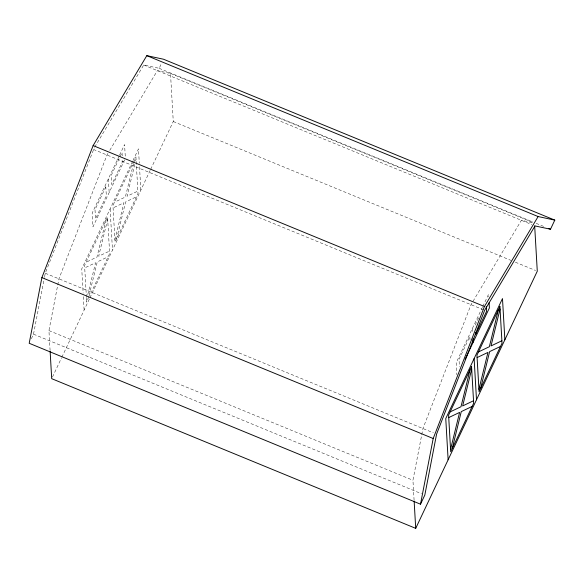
<?xml version="1.0" encoding="UTF-8"?>
<svg xmlns="http://www.w3.org/2000/svg" width="584" height="584" viewBox="0 0 584 584"><rect width="100%" height="100%" fill="white"/><g stroke="black" fill="none" stroke-linecap="round" stroke-linejoin="round"><path stroke-width="0.44" stroke-dasharray="2.92 2.19" d="M31.354 338.727L33.507 334.172L44.42 277.648M44.596 276.765L45.275 273.232L94.287 147.825M50.085 350.546L48.932 330.588L58.926 278.845L107.003 155.001L108.872 151.876M414.092 500.233L412.946 480.267L422.933 428.525L471.018 304.68L521.373 220.307L532.754 222.745M86.549 299.658L86.958 297.986M87.775 294.643L95.586 262.727L84.724 267.895M106.011 220.117L96.973 257.048L86.111 262.223M88.71 296.862L86.695 302.096L84.578 265.457L107.544 216.883L109.653 253.522L89.754 295.621M89.089 295.314L97.258 261.931L108.128 256.756M107.682 219.328L98.645 256.252L109.515 251.083M114.917 239.652L123.954 202.721L113.084 207.897M133.51 163.659L125.341 197.049L114.471 202.217M133.889 162.118L135.904 156.884L138.021 193.523L115.055 242.09L112.946 205.458L133.612 161.739M116.588 238.856L125.626 201.925L136.488 196.757M134.824 164.338L127.013 196.253L137.882 191.077M135.641 160.994L136.05 159.322M94.754 147.044L143.708 65.014L159.184 68.321L161.337 63.765M119.187 155.957L92.17 213.102L92.958 226.84L125.377 158.271M119.567 155.14L124.589 144.533L125.326 157.41M132.648 161.206L81.745 268.881L83.14 293.073M133.035 160.388L138.474 148.876L139.306 163.213M52.487 377.023L61.444 358.065M61.838 357.24L89.564 298.592M89.892 297.898L150.285 170.148M150.672 169.323L173.273 121.523L170.499 73.438L157.359 70.627L109.339 151.095M482.421 307.272L456.177 362.788L456.87 374.804M482.807 306.454L488.596 294.212L488.742 296.789M475.223 325.076L478.697 317.725M159.184 68.321L532.783 221.949M536.156 223.336L545.434 227.154M170.499 73.438L532.82 222.424M143.708 65.014L531.805 224.599M173.273 121.523L511.161 260.464M515.373 262.194L535.594 270.509M93.352 149.387L483.866 309.965M45.275 273.232L433.372 432.817M48.932 330.588L412.946 480.267M33.507 334.172L421.444 493.692M472.39 328.5L472.639 332.792M470.01 339.837L469.821 336.501L459.009 359.364L459.447 366.854M139.51 166.798L140.853 190.092M122.209 155.862L122.02 152.533L111.208 175.39L111.741 184.551L122.545 161.695L122.399 159.198M108.376 178.813L109.172 192.552M110.113 208.882L112.486 250.098M83.344 296.657L84.125 310.097M105.806 186.822L95.002 209.678L95.528 218.839L106.339 195.983L105.806 186.822"/><path stroke-width="0.88" d="M41.887 277.604L29.2 343.275L420.509 504.189L424.816 495.079L436.584 434.138L484.662 310.294L535.017 225.92L550.493 229.235L554.8 220.124L163.491 59.218L146.81 55.648L93.133 145.584L41.887 277.604L433.197 438.511L420.509 504.189M450.563 449.337L459.601 412.406L448.731 417.582M470.025 369.803L460.988 406.734L450.118 411.902M452.235 448.541L461.265 411.611L472.135 406.442M471.689 369.008L462.659 405.938L473.522 400.763M478.924 389.338L487.961 352.407L477.099 357.576M498.386 309.805L489.356 346.728L478.486 351.904M480.596 388.543L489.633 351.612L500.503 346.436M500.057 309.009L491.02 345.932L501.89 340.764M433.197 438.511L484.443 306.498L538.127 216.554L554.8 220.124M465.076 359.379L489.392 307.951L489.093 302.797M50.136 351.451L51.706 378.673L415.713 528.352L537.28 271.202L534.667 225.84M146.81 55.648L538.127 216.554M548.807 228.541L550.493 229.235M93.133 145.584L484.443 306.498M504.861 339.779L502.488 298.563L445.76 418.567L448.132 459.783M486.268 306.381L486.552 311.374L475.748 334.231L475.653 332.566M472.982 338.8L473.179 342.239M474.12 358.561L476.5 399.777M414.144 501.138L415.713 528.352M471.551 366.569L448.592 415.144L450.702 451.775L473.668 403.208L471.551 366.569M499.919 306.563L476.953 355.138L479.07 391.776L502.028 343.202L499.919 306.563"/></g></svg>
